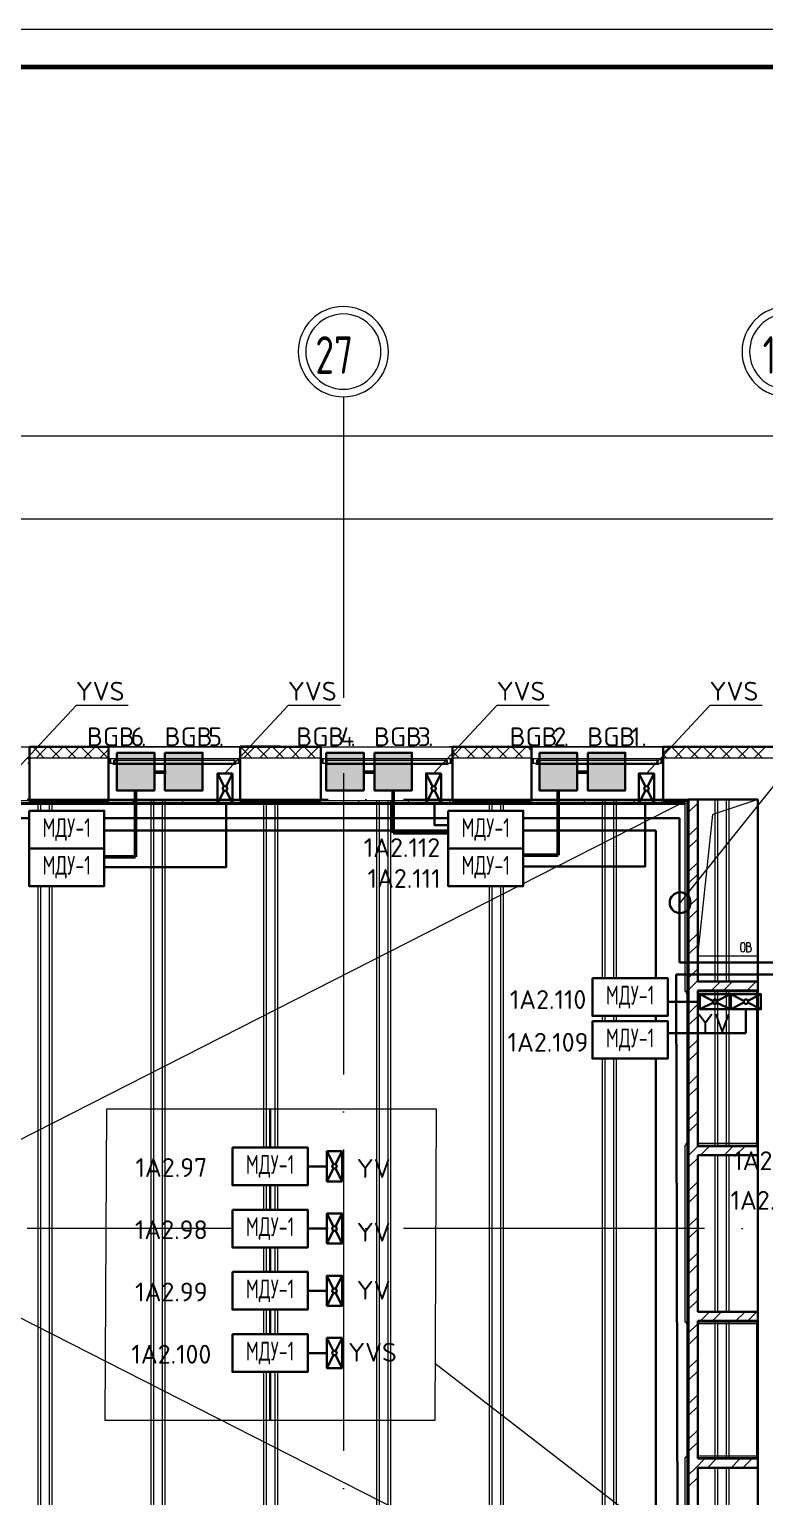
# Model space of a CAD drawing. Header units: millimetres. Extents: x -1073752 to 1436911, y -1379358 to 94781.
# Drawn here: x -1036828 to -1027053, y -1093247 to -1073756 of the extents above; entities that cross this region are included whole.
import ezdxf
from ezdxf.enums import TextEntityAlignment as Align

# ---------------------------------------------------------------- set-up
doc = ezdxf.new("R2010")
doc.units = ezdxf.units.MM
doc.set_wipeout_variables(frame=1)
doc.linetypes.add('ADSK_Линия сетки', pattern=[25, 20, -2.5, 0, -2.5])
doc.linetypes.add('ADSK_Сверху', pattern=[450, 300, -150])
for name, color, linetype, lineweight in [('_ Окна', 7, 'Continuous', 9), ('BGB', 1, 'Continuous', 30), ('RC-Дымоудаление', 1, 'Continuous', 30), ('RC-Линии_связи-Адресные', 5, 'Continuous', 50), ('лс', 5, 'Continuous', 30), ('Ограждение', 252, 'Continuous', 9), ('Окна', 7, 'Continuous', 9), ('Оси', 252, 'Continuous', 9), ('ОФ_рамка', 8, 'Continuous', 60), ('Перекрытие', 252, 'Continuous', 18), ('Размеры', 250, 'Continuous', 9), ('Стены внутренние', 7, 'Continuous', 18), ('Стены наружные', 7, 'Continuous', 18), ('Стены штриховка', 7, 'Continuous', 9)]:
    doc.layers.add(name, color=color, linetype=linetype, lineweight=lineweight)
for name, color, linetype in [('RC-Позиционные_обозначения', 7, 'Continuous'), ('RC-Таблицы', 7, 'Continuous'), ('TEXT1', 7, 'Continuous')]:
    doc.layers.add(name, color=color, linetype=linetype)
doc.layers.add('Линии', color=7, linetype='Continuous', lineweight=9, true_color=0x00a600)
doc.styles.add('GOST Common', font='', dxfattribs={"width": 0.9, "height": 500})
doc.styles.add('ISOCPEUR', font='isocpeur.ttf', dxfattribs={"height": 250})
doc.styles.add('RubezhCAD', font='isocpeur.ttf')
doc.styles.get("Standard").update_dxf_attribs({"font": 'arial.ttf'})
doc.styles.get('GOST Common').set_extended_font_data('GOST 2.304 type A')

# ---------------------------------------------------------------- blocks, each defined once
blk = doc.blocks.new('Перекрытия 2 - Перекрытия 1-1699410-3 этаж копия 1')
at = {"layer": 'Перекрытие', "ltscale": 100}
for p, q in [((-26283, 26745), (-26283, 26710)), ((-26283, 26705), (-26283, 15415)), ((-26046, 26745), (-26046, 26710)), ((-26046, 26705), (-26046, 15415)), ((-26011, 26745), (-26011, 26710)), ((-26011, 26705), (-26011, 15415)), ((-25896, 26745), (-25896, 26710)), ((-25896, 26705), (-25896, 15415)), ((-25861, 26745), (-25861, 26710)), ((-25861, 26705), (-25861, 15415)), ((-25623, 26745), (-25623, 26710)), ((-24783, 26745), (-24783, 26710)), ((-24546, 26745), (-24546, 26710)), ((-24546, 26705), (-24546, 15415)), ((-24511, 26745), (-24511, 26710)), ((-24511, 26705), (-24511, 15415)), ((-24396, 26745), (-24396, 26710)), ((-24396, 26705), (-24396, 15415)), ((-24361, 26745), (-24361, 26710)), ((-24361, 26705), (-24361, 15415)), ((-24123, 26745), (-24123, 26710)), ((-23283, 26745), (-23283, 26710)), ((-23046, 26745), (-23046, 26710)), ((-23046, 26705), (-23046, 15415)), ((-23011, 26745), (-23011, 26710)), ((-23011, 26705), (-23011, 15415)), ((-22896, 26745), (-22896, 26710)), ((-22896, 26705), (-22896, 15415)), ((-22861, 26745), (-22861, 26710)), ((-22861, 26705), (-22861, 15415)), ((-22623, 26745), (-22623, 26710)), ((-21783, 26745), (-21783, 26710)), ((-21546, 26745), (-21546, 26710)), ((-21546, 26705), (-21546, 15415)), ((-21511, 26745), (-21511, 26710)), ((-21511, 26705), (-21511, 15415)), ((-21396, 26745), (-21396, 26710)), ((-21396, 26705), (-21396, 15415)), ((-21361, 26745), (-21361, 26710)), ((-21361, 26705), (-21361, 15415)), ((-21123, 26745), (-21123, 26710)), ((-20283, 26745), (-20283, 26710)), ((-20046, 26745), (-20046, 26710)), ((-20046, 26705), (-20046, 15415)), ((-20011, 26745), (-20011, 26710)), ((-20011, 26705), (-20011, 15415)), ((-19896, 26745), (-19896, 26710)), ((-19896, 26705), (-19896, 15415)), ((-19861, 26745), (-19861, 26710)), ((-19861, 26705), (-19861, 15415)), ((-19623, 26745), (-19623, 26710)), ((-18783, 26745), (-18783, 26710)), ((-18546, 26745), (-18546, 26710)), ((-18546, 26705), (-18546, 15415)), ((-18511, 26745), (-18511, 26710)), ((-18511, 26705), (-18511, 15415)), ((-18396, 26745), (-18396, 26710)), ((-18396, 26705), (-18396, 15415)), ((-18361, 26745), (-18361, 26710)), ((-18361, 26705), (-18361, 15415)), ((-18123, 26745), (-18123, 26710)), ((-17283, 26745), (-17283, 26710)), ((-17046, 26745), (-17046, 26710)), ((-17046, 26705), (-17046, 15415)), ((-17011, 26745), (-17011, 26710)), ((-17011, 26705), (-17011, 15415)), ((-16896, 26745), (-16896, 26710)), ((-16896, 26705), (-16896, 15415)), ((-16861, 26745), (-16861, 26710)), ((-16861, 26705), (-16861, 15415)), ((-16623, 26745), (-16623, 26710)), ((-15783, 26745), (-15783, 26710)), ((-15546, 26745), (-15546, 26710)), ((-15546, 26705), (-15546, 15415)), ((-15511, 26745), (-15511, 26710)), ((-15511, 26705), (-15511, 15415)), ((-15396, 26745), (-15396, 26710)), ((-15396, 26705), (-15396, 15415)), ((-15361, 26745), (-15361, 26710)), ((-15361, 26705), (-15361, 15415)), ((-15123, 26745), (-15123, 26710)), ((-14283, 26745), (-14283, 26710)), ((-14046, 26745), (-14046, 26710)), ((-14046, 26705), (-14046, 15415)), ((-14011, 26745), (-14011, 26710)), ((-14011, 26705), (-14011, 15415)), ((-13896, 26745), (-13896, 26710)), ((-13896, 26705), (-13896, 15415)), ((-13861, 26745), (-13861, 26710)), ((-13861, 26705), (-13861, 15415)), ((-13623, 26745), (-13623, 26710)), ((-12783, 26745), (-12783, 26710)), ((-12546, 26745), (-12546, 26710)), ((-12546, 26705), (-12546, 15415)), ((-12511, 26745), (-12511, 26710)), ((-12511, 26705), (-12511, 15415)), ((-12396, 26745), (-12396, 26710)), ((-12396, 26705), (-12396, 15415)), ((-12361, 26745), (-12361, 26710)), ((-12361, 26705), (-12361, 15415)), ((-12123, 26745), (-12123, 26710)), ((-11283, 26745), (-11283, 26710)), ((-11046, 26745), (-11046, 26710)), ((-11046, 26705), (-11046, 15415)), ((-11011, 26745), (-11011, 26710)), ((-11011, 26705), (-11011, 15415)), ((-10896, 26745), (-10896, 26710)), ((-10896, 26705), (-10896, 15415)), ((-10861, 26745), (-10861, 26710)), ((-10861, 26705), (-10861, 15415)), ((-10623, 26745), (-10623, 26710)), ((-9783, 26745), (-9783, 26710)), ((-9546, 26745), (-9546, 26710)), ((-9546, 26705), (-9546, 15415)), ((-9511, 26745), (-9511, 26710)), ((-9511, 26705), (-9511, 15415)), ((-9396, 26745), (-9396, 26710)), ((-9396, 26705), (-9396, 15415)), ((-9361, 26745), (-9361, 26710)), ((-9361, 26705), (-9361, 15415)), ((-9123, 26745), (-9123, 26710)), ((-8283, 26745), (-8283, 26710)), ((-8046, 26745), (-8046, 26710)), ((-8046, 26705), (-8046, 15415)), ((-8011, 26745), (-8011, 26710)), ((-8011, 26705), (-8011, 15415)), ((-7896, 26745), (-7896, 26710)), ((-7896, 26705), (-7896, 15415)), ((-7861, 26745), (-7861, 26710)), ((-7861, 26705), (-7861, 15415)), ((-7623, 26745), (-7623, 26710)), ((-6783, 26745), (-6783, 26710)), ((-6546, 26745), (-6546, 26710)), ((-6546, 26705), (-6546, 15415)), ((-6511, 26745), (-6511, 26710)), ((-6511, 26705), (-6511, 15415)), ((-6396, 26745), (-6396, 26710)), ((-6396, 26705), (-6396, 15415)), ((-6361, 26745), (-6361, 26710)), ((-6361, 26705), (-6361, 15415)), ((-6123, 26745), (-6123, 26710)), ((-5283, 26745), (-5283, 26710)), ((-5046, 26745), (-5046, 26710)), ((-5046, 26705), (-5046, 15415)), ((-5011, 26745), (-5011, 26710)), ((-5011, 26705), (-5011, 15415)), ((-4896, 26745), (-4896, 26710)), ((-4896, 26705), (-4896, 15415)), ((-4861, 26745), (-4861, 26710)), ((-4861, 26705), (-4861, 15415)), ((-4623, 26745), (-4623, 26710)), ((-3546, 26760), (-3546, 24345)), ((-3511, 26760), (-3511, 24345)), ((-3396, 26760), (-3396, 24345)), ((-3361, 26760), (-3361, 24345)), ((-3546, 24225), (-3546, 22155)), ((-3511, 24225), (-3511, 22155)), ((-3396, 24225), (-3396, 22155)), ((-3361, 24225), (-3361, 22155)), ((-3546, 22035), (-3546, 19955)), ((-3511, 22035), (-3511, 19955)), ((-3396, 22035), (-3396, 19955)), ((-3361, 22035), (-3361, 19955)), ((-3546, 19835), (-3546, 18005)), ((-3511, 19835), (-3511, 18005)), ((-3396, 19835), (-3396, 18005)), ((-3361, 19835), (-3361, 18005)), ((-3546, 17885), (-3546, 17095)), ((-3511, 17885), (-3511, 17095)), ((-3396, 17885), (-3396, 17095)), ((-3361, 17885), (-3361, 17095)), ((-3546, 16975), (-3546, 15360)), ((-3511, 16975), (-3511, 15360)), ((-3396, 16975), (-3396, 15360)), ((-3361, 16975), (-3361, 15360)), ((-26283, 15410), (-26283, 15375)), ((-26046, 15410), (-26046, 15375)), ((-26011, 15410), (-26011, 15375)), ((-25896, 15410), (-25896, 15375)), ((-25861, 15410), (-25861, 15375)), ((-25623, 15410), (-25623, 15375)), ((-24783, 15410), (-24783, 15375)), ((-24546, 15410), (-24546, 15375)), ((-24511, 15410), (-24511, 15375)), ((-24396, 15410), (-24396, 15375)), ((-24361, 15410), (-24361, 15375)), ((-24123, 15410), (-24123, 15375)), ((-23283, 15410), (-23283, 15375)), ((-23046, 15410), (-23046, 15375)), ((-23011, 15410), (-23011, 15375)), ((-22896, 15410), (-22896, 15375)), ((-22861, 15410), (-22861, 15375)), ((-22623, 15410), (-22623, 15375)), ((-21783, 15410), (-21783, 15375)), ((-21546, 15410), (-21546, 15375)), ((-21511, 15410), (-21511, 15375)), ((-21396, 15410), (-21396, 15375)), ((-21361, 15410), (-21361, 15375)), ((-21123, 15410), (-21123, 15375)), ((-20283, 15410), (-20283, 15375)), ((-20046, 15410), (-20046, 15375)), ((-20011, 15410), (-20011, 15375)), ((-19896, 15410), (-19896, 15375)), ((-19861, 15410), (-19861, 15375)), ((-19623, 15410), (-19623, 15375)), ((-18783, 15410), (-18783, 15375)), ((-18546, 15410), (-18546, 15375)), ((-18511, 15410), (-18511, 15375)), ((-18396, 15410), (-18396, 15375)), ((-18361, 15410), (-18361, 15375)), ((-18123, 15410), (-18123, 15375)), ((-17283, 15410), (-17283, 15375)), ((-17046, 15410), (-17046, 15375)), ((-17011, 15410), (-17011, 15375)), ((-16896, 15410), (-16896, 15375)), ((-16861, 15410), (-16861, 15375)), ((-16623, 15410), (-16623, 15375)), ((-15783, 15410), (-15783, 15375)), ((-15546, 15410), (-15546, 15375)), ((-15511, 15410), (-15511, 15375)), ((-15396, 15410), (-15396, 15375)), ((-15361, 15410), (-15361, 15375)), ((-15123, 15410), (-15123, 15375)), ((-14283, 15410), (-14283, 15375)), ((-14046, 15410), (-14046, 15375)), ((-14011, 15410), (-14011, 15375)), ((-13896, 15410), (-13896, 15375)), ((-13861, 15410), (-13861, 15375)), ((-13623, 15410), (-13623, 15375)), ((-12783, 15410), (-12783, 15375)), ((-12546, 15410), (-12546, 15375)), ((-12511, 15410), (-12511, 15375)), ((-12396, 15410), (-12396, 15375)), ((-12361, 15410), (-12361, 15375)), ((-12123, 15410), (-12123, 15375)), ((-11283, 15410), (-11283, 15375)), ((-11046, 15410), (-11046, 15375)), ((-11011, 15410), (-11011, 15375)), ((-10896, 15410), (-10896, 15375)), ((-10861, 15410), (-10861, 15375)), ((-10623, 15410), (-10623, 15375)), ((-9783, 15410), (-9783, 15375)), ((-9546, 15410), (-9546, 15375)), ((-9511, 15410), (-9511, 15375)), ((-9396, 15410), (-9396, 15375)), ((-9361, 15410), (-9361, 15375)), ((-9123, 15410), (-9123, 15375)), ((-8283, 15410), (-8283, 15375)), ((-8046, 15410), (-8046, 15375)), ((-8011, 15410), (-8011, 15375)), ((-7896, 15410), (-7896, 15375)), ((-7861, 15410), (-7861, 15375)), ((-7623, 15410), (-7623, 15375)), ((-6783, 15410), (-6783, 15375)), ((-6546, 15410), (-6546, 15375)), ((-6511, 15410), (-6511, 15375)), ((-6396, 15410), (-6396, 15375)), ((-6361, 15410), (-6361, 15375)), ((-6123, 15410), (-6123, 15375)), ((-5283, 15410), (-5283, 15375)), ((-5046, 15410), (-5046, 15375)), ((-5011, 15410), (-5011, 15375)), ((-4896, 15410), (-4896, 15375)), ((-4861, 15410), (-4861, 15375)), ((-4623, 15410), (-4623, 15375))]:
    blk.add_line(p, q, dxfattribs=at)
blk = doc.blocks.new('3 этаж')
at = {"layer": '_ Окна', "color": 251, "true_color": 0x636466}
for p, q in [((264826, 29777), (264801, 29777)), ((264801, 29719), (264826, 29719)), ((265901, 29777), (265876, 29777)), ((265876, 29719), (265901, 29719)), ((265901, 29719), (265901, 29777)), ((267626, 29777), (267601, 29777)), ((267601, 29777), (267601, 29719)), ((267601, 29719), (267626, 29719)), ((268721, 29777), (268696, 29777)), ((268696, 29719), (268721, 29719)), ((268721, 29719), (268721, 29777)), ((270446, 29777), (270421, 29777)), ((270421, 29777), (270421, 29719)), ((270421, 29719), (270446, 29719)), ((271521, 29777), (271496, 29777)), ((271496, 29719), (271521, 29719)), ((271521, 29719), (271521, 29777)), ((273246, 29777), (273221, 29777)), ((273221, 29777), (273221, 29719)), ((273221, 29719), (273246, 29719))]:
    blk.add_line(p, q, dxfattribs=at)
at = {"layer": '_ Окна', "color": 251, "lineweight": 18, "true_color": 0x636466}
for p, q in [((265960, 29777), (265901, 29777)), ((265901, 29777), (265901, 29719)), ((265901, 29719), (265939, 29719)), ((265947, 29719), (265947, 29760)), ((265947, 29760), (265959, 29760)), ((265965, 29760), (265960, 29777)), ((267541, 29777), (267537, 29760)), ((267601, 29777), (267541, 29777)), ((267543, 29760), (267555, 29760)), ((267555, 29760), (267555, 29719)), ((267563, 29719), (267601, 29719)), ((267601, 29719), (267601, 29777)), ((268780, 29777), (268721, 29777)), ((268721, 29777), (268721, 29719)), ((268721, 29719), (268759, 29719)), ((268767, 29719), (268767, 29760)), ((268767, 29760), (268779, 29760)), ((268785, 29760), (268780, 29777)), ((270361, 29777), (270357, 29760)), ((270421, 29777), (270361, 29777)), ((270363, 29760), (270375, 29760)), ((270375, 29760), (270375, 29719)), ((270383, 29719), (270421, 29719)), ((270421, 29719), (270421, 29777)), ((271580, 29777), (271521, 29777)), ((271521, 29777), (271521, 29719)), ((271521, 29719), (271559, 29719)), ((271567, 29719), (271567, 29760)), ((271567, 29760), (271579, 29760)), ((271585, 29760), (271580, 29777)), ((273161, 29777), (273157, 29760)), ((273221, 29777), (273161, 29777)), ((273163, 29760), (273175, 29760)), ((273175, 29760), (273175, 29719)), ((273183, 29719), (273221, 29719)), ((273221, 29719), (273221, 29777))]:
    blk.add_line(p, q, dxfattribs=at)
at = {"layer": 'Линии', "color": 251, "linetype": 'ADSK_Сверху', "ltscale": 200, "true_color": 0x636466}
for p, q in [((251146, 29237), (273586, 17837)), ((251146, 17837), (273586, 29237))]:
    blk.add_line(p, q, dxfattribs=at)
at = {"layer": 'Линии', "color": 251, "lineweight": 18, "ltscale": 200, "true_color": 0x636466}
for p, q in [((274506, 29237), (273906, 29039)), ((273706, 27157), (273906, 29039)), ((274278, 27245), (274278, 27307)), ((274335, 27245), (274335, 27307)), ((274385, 27336), (274355, 27336)), ((274355, 27336), (274355, 27216)), ((274409, 27303), (274409, 27313)), ((274506, 27157), (273706, 27157)), ((274389, 27283), (274355, 27283)), ((274355, 27216), (274392, 27216)), ((274419, 27243), (274419, 27253))]:
    blk.add_line(p, q, dxfattribs=at)
at = {"layer": 'Линии', "color": 251, "lineweight": 18, "true_color": 0x636466}
for centre, radius, start, end in [((274306, 27307), 28.7, 0, 180), ((274385, 27313), 23.3, 0, 90), ((274389, 27303), 20, 270, 0), ((274306, 27245), 28.7, 180, 0), ((274389, 27253), 30, 0, 90), ((274392, 27243), 26.7, 270, 0)]:
    blk.add_arc(centre, radius, start, end, dxfattribs=at)
at = {"layer": 'Ограждение', "color": 251, "true_color": 0x636466}
for p, q in [((273551, 26687), (273551, 26667)), ((273551, 26667), (273571, 26667)), ((273706, 26667), (274491, 26667)), ((273551, 24667), (273551, 24647)), ((273571, 24667), (273551, 24667)), ((274491, 24667), (273706, 24667)), ((273551, 22297), (273551, 22277)), ((273551, 22277), (273571, 22277)), ((273706, 22277), (274491, 22277)), ((273571, 20517), (273551, 20517)), ((273551, 20517), (273551, 20497)), ((274491, 20517), (273706, 20517))]:
    blk.add_line(p, q, dxfattribs=at)
for points, knots in [([(273551, 26667), (273551, 26667), (273551, 26667), (273551, 26667), (273551, 26667), (273552, 26668), (273552, 26668), (273552, 26668), (273553, 26669), (273553, 26669), (273554, 26669), (273554, 26670), (273555, 26670), (273555, 26671), (273556, 26672)], [0, 0, 0, 0, 0.166667, 0.25, 0.333333, 0.416667, 0.458333, 0.5, 0.583333, 0.666667, 0.708333, 0.75, 0.833333, 1, 1, 1, 1]), ([(273556, 24662), (273555, 24662), (273555, 24663), (273554, 24663), (273553, 24664), (273553, 24664), (273553, 24665), (273552, 24665), (273552, 24665), (273552, 24666), (273551, 24666), (273551, 24666), (273551, 24666), (273551, 24667), (273551, 24667)], [0, 0, 0, 0, 0.166667, 0.25, 0.333333, 0.375, 0.416667, 0.5, 0.541667, 0.583333, 0.666667, 0.75, 0.833333, 1, 1, 1, 1]), ([(273556, 22282), (273555, 22281), (273555, 22280), (273554, 22280), (273553, 22279), (273553, 22279), (273553, 22278), (273552, 22278), (273552, 22278), (273552, 22278), (273551, 22277), (273551, 22277), (273551, 22277), (273551, 22277), (273551, 22277)], [0, 0, 0, 0, 0.166667, 0.25, 0.333333, 0.375, 0.416667, 0.5, 0.541667, 0.583333, 0.666667, 0.75, 0.833333, 1, 1, 1, 1]), ([(273551, 20517), (273551, 20517), (273551, 20516), (273551, 20516), (273551, 20516), (273552, 20516), (273552, 20515), (273552, 20515), (273553, 20515), (273553, 20514), (273554, 20514), (273554, 20513), (273555, 20513), (273555, 20512), (273556, 20512)], [0, 0, 0, 0, 0.166667, 0.25, 0.333333, 0.416667, 0.458333, 0.5, 0.583333, 0.666667, 0.708333, 0.75, 0.833333, 1, 1, 1, 1])]:
    blk.add_open_spline(points, degree=3, knots=knots, dxfattribs=at)
at = {"layer": 'Окна', "color": 251, "true_color": 0x636466}
for p, q in [((265939, 29719), (267563, 29719)), ((265939, 29702), (265939, 29719)), ((267563, 29702), (265939, 29702)), ((265959, 29760), (267543, 29760)), ((265959, 29719), (265959, 29760)), ((267541, 29777), (265960, 29777)), ((267543, 29760), (267543, 29719)), ((267563, 29719), (267563, 29702)), ((268759, 29719), (270383, 29719)), ((268759, 29702), (268759, 29719)), ((270383, 29702), (268759, 29702)), ((268779, 29760), (270363, 29760)), ((268779, 29719), (268779, 29760)), ((270361, 29777), (268780, 29777)), ((270363, 29760), (270363, 29719)), ((270383, 29719), (270383, 29702)), ((271559, 29719), (273183, 29719)), ((271559, 29702), (271559, 29719)), ((273183, 29702), (271559, 29702)), ((271579, 29760), (273163, 29760)), ((271579, 29719), (271579, 29760)), ((273161, 29777), (271580, 29777)), ((273163, 29760), (273163, 29719)), ((273183, 29719), (273183, 29702))]:
    blk.add_line(p, q, dxfattribs=at)
at = {"layer": 'Оси', "color": 251, "linetype": 'ADSK_Линия сетки', "ltscale": 200, "true_color": 0x636466}
for p, q in [((268996, 34587), (268996, 13337)), ((308796, 29237), (237074, 29237)), ((308796, 23537), (237074, 23537))]:
    blk.add_line(p, q, dxfattribs=at)
at = {"layer": 'Оси', "color": 251, "lineweight": 20, "true_color": 0x636466}
for centre, radius, start, end in [((268996, 35187), 600, 0, 180), ((268996, 35187), 500, 0, 180), ((274896, 35187), 600, 0, 180), ((274896, 35187), 500, 0, 180), ((268996, 35187), 600, 180, 0), ((268996, 35187), 500, 180, 0), ((274896, 35187), 600, 180, 0), ((274896, 35187), 500, 180, 0)]:
    blk.add_arc(centre, radius, start, end, dxfattribs=at)
at = {"layer": 'Перекрытие', "color": 251, "true_color": 0x636466}
blk.add_line((274506, 27157), (273706, 27157), dxfattribs=at)
at = {"layer": 'Размеры', "color": 251, "lineweight": 20, "true_color": 0x636466}
for p, q in [((250996, 34068), (304896, 34068)), ((250996, 32964), (274896, 32964))]:
    blk.add_line(p, q, dxfattribs=at)
at = {"layer": 'Стены внутренние', "color": 251, "true_color": 0x636466}
for p, q in [((263076, 29939), (264826, 29939)), ((265876, 29939), (267626, 29939)), ((268696, 29939), (270446, 29939)), ((271496, 29939), (273246, 29939)), ((265876, 29787), (264826, 29787)), ((268696, 29787), (267626, 29787)), ((271496, 29787), (270446, 29787)), ((274961, 29787), (273246, 29787)), ((264826, 29237), (265876, 29237)), ((267626, 29237), (268696, 29237)), ((270446, 29237), (271496, 29237)), ((273246, 29237), (273586, 29237))]:
    blk.add_line(p, q, dxfattribs=at)
at = {"layer": 'Стены внутренние', "color": 251, "lineweight": 30, "true_color": 0x636466}
for p, q in [((264826, 29237), (264826, 29939)), ((264826, 29939), (265876, 29939)), ((265876, 29237), (265876, 29939)), ((267626, 29237), (267626, 29939)), ((267626, 29939), (268696, 29939)), ((268696, 29237), (268696, 29939)), ((270446, 29237), (270446, 29939)), ((270446, 29939), (271496, 29939)), ((271496, 29237), (271496, 29939)), ((273246, 29237), (273246, 29939)), ((275476, 29939), (273246, 29939)), ((274506, 29237), (273706, 29237)), ((274506, 26822), (274506, 29237)), ((274506, 24632), (274506, 26702)), ((274506, 22432), (274506, 24512)), ((274506, 20482), (274506, 22312)), ((274506, 19572), (274506, 20362))]:
    blk.add_line(p, q, dxfattribs=at)
at = {"layer": 'Стены внутренние', "color": 251, "linetype": 'Continuous', "lineweight": 9, "true_color": 0x636466}
for p, q in [((264828, 29915), (264849, 29937)), ((265021, 29787), (264871, 29937)), ((264911, 29787), (265061, 29937)), ((265233, 29787), (265083, 29937)), ((265123, 29787), (265273, 29937)), ((265445, 29787), (265295, 29937)), ((265335, 29787), (265485, 29937)), ((265657, 29787), (265507, 29937)), ((265548, 29787), (265698, 29937)), ((265563, 29937), (265562, 29939)), ((265869, 29787), (265719, 29937)), ((265760, 29787), (265874, 29901)), ((267778, 29787), (267628, 29937)), ((267669, 29787), (267819, 29937)), ((267991, 29787), (267841, 29937)), ((267881, 29787), (268031, 29937)), ((268203, 29787), (268053, 29937)), ((268093, 29787), (268243, 29937)), ((268415, 29787), (268265, 29937)), ((268305, 29787), (268455, 29937)), ((268627, 29787), (268477, 29937)), ((268517, 29787), (268667, 29937)), ((268694, 29932), (268689, 29937)), ((270446, 29806), (270577, 29937)), ((270536, 29787), (270448, 29875)), ((270748, 29787), (270598, 29937)), ((270639, 29787), (270789, 29937)), ((270960, 29787), (270810, 29937)), ((270843, 29937), (270842, 29939)), ((270851, 29787), (271001, 29937)), ((270986, 29939), (270985, 29937)), ((271173, 29787), (271023, 29937)), ((271063, 29787), (271213, 29937)), ((271385, 29787), (271235, 29937)), ((271275, 29787), (271425, 29937)), ((271494, 29890), (271447, 29937)), ((273246, 29848), (273334, 29937)), ((273246, 29908), (273248, 29908)), ((273294, 29787), (273246, 29835)), ((273506, 29787), (273356, 29937)), ((273396, 29787), (273546, 29937)), ((273718, 29787), (273568, 29937)), ((273609, 29787), (273759, 29937)), ((273930, 29787), (273780, 29937)), ((273802, 29939), (273800, 29937)), ((273821, 29787), (273971, 29937)), ((274142, 29787), (273992, 29937)), ((274033, 29787), (274183, 29937)), ((274036, 29939), (274035, 29937)), ((274355, 29787), (274205, 29937)), ((274245, 29787), (274395, 29937)), ((274567, 29787), (274417, 29937)), ((274457, 29787), (274607, 29937)), ((271487, 29787), (271496, 29795))]:
    blk.add_line(p, q, dxfattribs=at)
at = {"layer": 'Стены наружные', "color": 251, "true_color": 0x636466}
for p, q in [((264826, 29944), (264826, 29939)), ((264826, 29944), (267626, 29944)), ((265351, 29939), (265351, 29944)), ((265876, 29944), (265876, 29939)), ((270406, 29944), (273821, 29944)), ((270406, 29939), (270406, 29944)), ((270941, 29939), (270941, 29944)), ((271476, 29939), (271476, 29944)), ((273821, 29939), (273821, 29944)), ((267626, 29192), (262006, 29192)), ((264826, 29222), (263076, 29222)), ((264826, 29222), (264826, 29192)), ((267626, 29222), (265876, 29222)), ((265876, 29192), (265876, 29222)), ((267626, 29222), (267626, 29192)), ((273541, 29192), (267626, 29192)), ((268656, 29192), (268656, 29222)), ((270446, 29222), (268696, 29222)), ((270406, 29222), (270406, 29192)), ((271476, 29192), (271476, 29222)), ((273246, 29222), (271496, 29222)), ((273226, 29222), (273226, 29192)), ((273541, 29187), (273541, 29192)), ((273541, 26687), (273541, 29182)), ((273571, 26687), (273541, 26687)), ((274491, 26687), (273706, 26687)), ((274491, 24647), (274491, 26687)), ((273541, 22297), (273541, 24647)), ((273571, 24647), (273541, 24647)), ((273706, 24647), (274491, 24647)), ((273571, 22297), (273541, 22297)), ((274491, 22297), (273706, 22297)), ((274491, 20497), (274491, 22297)), ((273541, 17892), (273541, 20497)), ((273571, 20497), (273541, 20497)), ((273706, 20497), (274491, 20497))]:
    blk.add_line(p, q, dxfattribs=at)
at = {"layer": 'Стены наружные', "color": 251, "lineweight": 30, "true_color": 0x636466}
for p, q in [((267626, 29944), (268161, 29944)), ((267626, 29944), (267626, 29939)), ((268161, 29939), (267626, 29939)), ((268161, 29944), (268161, 29939)), ((264826, 29222), (264826, 29237)), ((265876, 29222), (265876, 29237)), ((267626, 29222), (267626, 29237)), ((268696, 29222), (268696, 29237)), ((270446, 29222), (270446, 29237)), ((271496, 29222), (271496, 29237)), ((273246, 29222), (273246, 29237)), ((273586, 29237), (273586, 17837)), ((273586, 29237), (273706, 29237)), ((273706, 29237), (273706, 26822)), ((251191, 29187), (273541, 29187)), ((273541, 29182), (251191, 29182)), ((264826, 29222), (265876, 29222)), ((267626, 29222), (268696, 29222)), ((270446, 29222), (271496, 29222)), ((273571, 29222), (273246, 29222)), ((273541, 29182), (273541, 29187)), ((273571, 17852), (273571, 29222)), ((274506, 26822), (273706, 26822)), ((274506, 26822), (274506, 26702)), ((274506, 26702), (273706, 26702)), ((273706, 26702), (273706, 24632)), ((274506, 24632), (273706, 24632)), ((274506, 24632), (274506, 24512)), ((274506, 24512), (273706, 24512)), ((273706, 24512), (273706, 22432)), ((274506, 22432), (273706, 22432)), ((274506, 22432), (274506, 22312)), ((274506, 22312), (273706, 22312)), ((273706, 22312), (273706, 20482)), ((274506, 20482), (273706, 20482)), ((274506, 20482), (274506, 20362)), ((274506, 20362), (273706, 20362)), ((273706, 20362), (273706, 19572))]:
    blk.add_line(p, q, dxfattribs=at)
at = {"layer": 'Стены наружные', "color": 251, "linetype": 'Continuous', "lineweight": 9, "true_color": 0x636466}
for p, q in [((265195, 29222), (265210, 29237)), ((265619, 29222), (265634, 29237)), ((267740, 29222), (267755, 29237)), ((268165, 29222), (268180, 29237)), ((268589, 29222), (268604, 29237)), ((270710, 29222), (270725, 29237)), ((271134, 29222), (271149, 29237)), ((273256, 29222), (273271, 29237)), ((273586, 29225), (273597, 29237)), ((273571, 29112), (273586, 29127)), ((273586, 29068), (273706, 29188)), ((273586, 28754), (273706, 28874)), ((273571, 28688), (273586, 28703)), ((273586, 28597), (273706, 28717)), ((273571, 28264), (273586, 28279)), ((273586, 28283), (273706, 28403)), ((273586, 28125), (273706, 28245)), ((273586, 27811), (273706, 27931)), ((273571, 27840), (273586, 27855)), ((273586, 27654), (273706, 27774)), ((273571, 27415), (273586, 27430)), ((273586, 27340), (273706, 27460)), ((273586, 27182), (273706, 27302)), ((273571, 26991), (273586, 27006)), ((273586, 26868), (273706, 26988)), ((273586, 26711), (273696, 26822)), ((273696, 26822), (273706, 26831)), ((273891, 26702), (274011, 26822)), ((274048, 26702), (274168, 26822)), ((274362, 26702), (274482, 26822)), ((273571, 26567), (273586, 26582)), ((273586, 26397), (273706, 26517)), ((273586, 26239), (273706, 26359)), ((273571, 26142), (273586, 26157)), ((273586, 25925), (273706, 26045)), ((273571, 25718), (273586, 25733)), ((273586, 25768), (273706, 25888)), ((273586, 25454), (273706, 25574)), ((273586, 25297), (273706, 25417)), ((273571, 25294), (273586, 25309)), ((273586, 24982), (273706, 25102)), ((273571, 24870), (273586, 24885)), ((273586, 24825), (273706, 24945)), ((273587, 24512), (273707, 24632)), ((273744, 24512), (273864, 24632)), ((274058, 24512), (274178, 24632)), ((274215, 24512), (274335, 24632)), ((273571, 24445), (273586, 24460)), ((273586, 24511), (273587, 24512)), ((273586, 24354), (273706, 24474)), ((273571, 24021), (273586, 24036)), ((273586, 24039), (273706, 24159)), ((273586, 23882), (273706, 24002)), ((273571, 23597), (273586, 23612)), ((273586, 23568), (273706, 23688)), ((273586, 23411), (273706, 23531)), ((273586, 23096), (273706, 23216)), ((273571, 23173), (273586, 23188)), ((273586, 22939), (273706, 23059)), ((273571, 22748), (273586, 22763)), ((273586, 22625), (273706, 22745)), ((273586, 22468), (273706, 22588)), ((273744, 22312), (273864, 22432)), ((273901, 22312), (274021, 22432)), ((274215, 22312), (274335, 22432)), ((274372, 22312), (274492, 22432)), ((273571, 22324), (273586, 22339)), ((273586, 22153), (273706, 22273)), ((273586, 21996), (273706, 22116)), ((273571, 21900), (273586, 21915)), ((273586, 21682), (273706, 21802)), ((273586, 21525), (273706, 21645)), ((273571, 21476), (273586, 21491)), ((273586, 21211), (273706, 21331)), ((273571, 21051), (273586, 21066)), ((273586, 21053), (273706, 21173)), ((273586, 20739), (273706, 20859)), ((273586, 20582), (273706, 20702)), ((273571, 20627), (273586, 20642)), ((273680, 20362), (273800, 20482)), ((273837, 20362), (273957, 20482)), ((274151, 20362), (274271, 20482)), ((274308, 20362), (274428, 20482)), ((273586, 20268), (273680, 20362)), ((273571, 20203), (273586, 20218)), ((273586, 20110), (273706, 20230))]:
    blk.add_line(p, q, dxfattribs=at)
at = {"layer": 'Стены штриховка', "color": 251, "true_color": 0x636466}
for p, q in [((264826, 29863), (264828, 29863)), ((264828, 29863), (264828, 29937)), ((264828, 29937), (265874, 29937)), ((265874, 29937), (265874, 29863)), ((265874, 29863), (265876, 29863)), ((267626, 29863), (267628, 29863)), ((267628, 29863), (267628, 29937)), ((267628, 29937), (268694, 29937)), ((268694, 29937), (268694, 29863)), ((268694, 29863), (268696, 29863)), ((270446, 29863), (270448, 29863)), ((270448, 29863), (270448, 29937)), ((270448, 29937), (271494, 29937)), ((271494, 29937), (271494, 29863)), ((271494, 29863), (271496, 29863)), ((273246, 29863), (273248, 29863)), ((273248, 29937), (274959, 29937)), ((273248, 29863), (273248, 29937))]:
    blk.add_line(p, q, dxfattribs=at)
at = {"layer": 'Перекрытие', "color": 251, "true_color": 0x636466}
blk.add_blockref('Перекрытия 2 - Перекрытия 1-1699410-3 этаж копия 1', (277482, 2476), dxfattribs=at)
at = {"layer": 'Оси', "color": 251, "true_color": 0x636466, "style": 'GOST Common', "width": 0.9}
for s, p in [('27', (268624, 34892)), ('10', (274569, 34892))]:
    blk.add_text(s, height=500, dxfattribs=at).set_placement(p)
blk = doc.blocks.new('А0')
at = {"layer": 'ОФ_рамка', "color": 0, "linetype": 'Continuous', "lineweight": 5, "ltscale": 100}
blk.add_lwpolyline([(341068, -309617), (222168, -309617)], dxfattribs=at)
at = {"layer": 'ОФ_рамка', "color": 0, "linetype": 'Continuous', "ltscale": 100}
blk.add_lwpolyline([(340568, -310117), (224168, -310117)], dxfattribs=at)
blk = doc.blocks.new('*U2682')
at = {"layer": 'BGB'}
h = blk.add_hatch(color=256, dxfattribs=at)
h.paths.add_polyline_path([(250, -250), (250, 250), (-250, 250), (-250, -250)])
h.paths.add_polyline_path([(-217, -75), (-217, 75), (217, 75), (217, -75)], flags=16)
at = {"layer": 'BGB', "true_color": 0xffffff}
blk.add_hatch(color=7, dxfattribs=at).paths.add_polyline_path([(217, -75), (217, 75), (-217, 75), (-217, -75)])
at = {"layer": 'BGB'}
blk.add_lwpolyline([(-250, 250), (-250, -250), (250, -250), (250, 250)], close=True, dxfattribs=at)
at = {"layer": 'TEXT1', "style": 'RubezhCAD'}
for s, p in [('BGB', (-255, 337)), ('.', (464, 337))]:
    blk.add_text(s, height=250, dxfattribs=at).set_placement(p)
blk.add_attdef('PPK', text='', height=250, dxfattribs=at).set_placement((-265, 337), align=Align.RIGHT)
for tag, p in [('SHL', (326, 337)), ('N', (507, 337))]:
    blk.add_attdef(tag, p, '', height=250, dxfattribs=at)
blk = doc.blocks.new('*U2684')
at = {"layer": 'BGB'}
h = blk.add_hatch(color=256, dxfattribs=at)
h.paths.add_polyline_path([(250, -250), (250, 250), (-250, 250), (-250, -250)])
h.paths.add_polyline_path([(-217, -75), (-217, 75), (217, 75), (217, -75)], flags=16)
at = {"layer": 'BGB', "true_color": 0xffffff}
blk.add_hatch(color=7, dxfattribs=at).paths.add_polyline_path([(217, -75), (217, 75), (-217, 75), (-217, -75)])
at = {"layer": 'BGB'}
blk.add_lwpolyline([(-250, 250), (-250, -250), (250, -250), (250, 250)], close=True, dxfattribs=at)
at = {"layer": 'TEXT1', "style": 'RubezhCAD'}
for s, p in [('BGB', (-647, 337)), ('.', (72, 337))]:
    blk.add_text(s, height=250, dxfattribs=at).set_placement(p)
blk.add_attdef('PPK', text='', height=250, dxfattribs=at).set_placement((-657, 337), align=Align.RIGHT)
for tag, p in [('SHL', (-65, 337)), ('N', (115, 337))]:
    blk.add_attdef(tag, p, '', height=250, dxfattribs=at)
blk = doc.blocks.new('*U2677')
at = {"layer": 'BGB'}
h = blk.add_hatch(color=256, dxfattribs=at)
h.paths.add_polyline_path([(250, -250), (250, 250), (-250, 250), (-250, -250)])
h.paths.add_polyline_path([(-217, -75), (-217, 75), (217, 75), (217, -75)], flags=16)
at = {"layer": 'BGB', "true_color": 0xffffff}
blk.add_hatch(color=7, dxfattribs=at).paths.add_polyline_path([(217, -75), (217, 75), (-217, 75), (-217, -75)])
at = {"layer": 'BGB'}
blk.add_lwpolyline([(-250, 250), (-250, -250), (250, -250), (250, 250)], close=True, dxfattribs=at)
at = {"layer": 'TEXT1', "style": 'RubezhCAD'}
for s, p in [('BGB', (-255, 337)), ('.', (464, 337))]:
    blk.add_text(s, height=250, dxfattribs=at).set_placement(p)
blk.add_attdef('PPK', text='', height=250, dxfattribs=at).set_placement((-265, 337), align=Align.RIGHT)
for tag, p in [('SHL', (326, 337)), ('N', (507, 337))]:
    blk.add_attdef(tag, p, '', height=250, dxfattribs=at)
blk = doc.blocks.new('*U2678')
at = {"layer": 'BGB'}
h = blk.add_hatch(color=256, dxfattribs=at)
h.paths.add_polyline_path([(250, -250), (250, 250), (-250, 250), (-250, -250)])
h.paths.add_polyline_path([(-217, -75), (-217, 75), (217, 75), (217, -75)], flags=16)
at = {"layer": 'BGB', "true_color": 0xffffff}
blk.add_hatch(color=7, dxfattribs=at).paths.add_polyline_path([(217, -75), (217, 75), (-217, 75), (-217, -75)])
at = {"layer": 'BGB'}
blk.add_lwpolyline([(-250, 250), (-250, -250), (250, -250), (250, 250)], close=True, dxfattribs=at)
at = {"layer": 'TEXT1', "style": 'RubezhCAD'}
for s, p in [('BGB', (-647, 337)), ('.', (72, 337))]:
    blk.add_text(s, height=250, dxfattribs=at).set_placement(p)
blk.add_attdef('PPK', text='', height=250, dxfattribs=at).set_placement((-657, 337), align=Align.RIGHT)
for tag, p in [('SHL', (-65, 337)), ('N', (115, 337))]:
    blk.add_attdef(tag, p, '', height=250, dxfattribs=at)
blk = doc.blocks.new('*U2679')
at = {"layer": 'BGB'}
h = blk.add_hatch(color=256, dxfattribs=at)
h.paths.add_polyline_path([(250, -250), (250, 250), (-250, 250), (-250, -250)])
h.paths.add_polyline_path([(-217, -75), (-217, 75), (217, 75), (217, -75)], flags=16)
at = {"layer": 'BGB', "true_color": 0xffffff}
blk.add_hatch(color=7, dxfattribs=at).paths.add_polyline_path([(217, -75), (217, 75), (-217, 75), (-217, -75)])
at = {"layer": 'BGB'}
blk.add_lwpolyline([(-250, 250), (-250, -250), (250, -250), (250, 250)], close=True, dxfattribs=at)
at = {"layer": 'TEXT1', "style": 'RubezhCAD'}
for s, p in [('BGB', (-255, 337)), ('.', (464, 337))]:
    blk.add_text(s, height=250, dxfattribs=at).set_placement(p)
blk.add_attdef('PPK', text='', height=250, dxfattribs=at).set_placement((-265, 337), align=Align.RIGHT)
for tag, p in [('SHL', (326, 337)), ('N', (507, 337))]:
    blk.add_attdef(tag, p, '', height=250, dxfattribs=at)
blk = doc.blocks.new('*U2680')
at = {"layer": 'BGB'}
h = blk.add_hatch(color=256, dxfattribs=at)
h.paths.add_polyline_path([(250, -250), (250, 250), (-250, 250), (-250, -250)])
h.paths.add_polyline_path([(-217, -75), (-217, 75), (217, 75), (217, -75)], flags=16)
at = {"layer": 'BGB', "true_color": 0xffffff}
blk.add_hatch(color=7, dxfattribs=at).paths.add_polyline_path([(217, -75), (217, 75), (-217, 75), (-217, -75)])
at = {"layer": 'BGB'}
blk.add_lwpolyline([(-250, 250), (-250, -250), (250, -250), (250, 250)], close=True, dxfattribs=at)
at = {"layer": 'TEXT1', "style": 'RubezhCAD'}
for s, p in [('BGB', (-647, 337)), ('.', (72, 337))]:
    blk.add_text(s, height=250, dxfattribs=at).set_placement(p)
blk.add_attdef('PPK', text='', height=250, dxfattribs=at).set_placement((-657, 337), align=Align.RIGHT)
for tag, p in [('SHL', (-65, 337)), ('N', (115, 337))]:
    blk.add_attdef(tag, p, '', height=250, dxfattribs=at)
blk = doc.blocks.new('A$C73BA6E17')
at = {"color": 5, "lineweight": 30}
for points in [[(0, 200), (400, 200), (400, 0), (0, 0), (0, 200)], [(0, 200), (173, 113)], [(400, 200), (227, 113)], [(173, 87), (0, 0)], [(227, 87), (400, 0)]]:
    blk.add_lwpolyline(points, dxfattribs=at)
blk.add_circle((200, 100), 30, dxfattribs=at)
blk = doc.blocks.new('RC-UGO-MDU-01')
at = {"layer": 'RC-Дымоудаление'}
blk.add_point((0, 0), dxfattribs=at)
blk.add_wipeout([(5, 2.5), (5, -2.5), (-5, -2.5), (-5, 2.5)]).dxf.layer = 'RC-Дымоудаление'
blk.add_wipeout([(-5, -2.5), (-5, 2.5), (5, 2.5), (5, -2.5)]).dxf.layer = 'RC-Дымоудаление'
blk.add_lwpolyline([(-5, 2.5), (5, 2.5), (5, -2.5), (-5, -2.5), (-5, 2.5)], close=True, dxfattribs=at)
at = {"layer": 'RC-Дымоудаление', "ltscale": 100, "style": 'ISOCPEUR', "width": 0.7}
blk.add_text('МДУ-1', height=2.5, dxfattribs=at).set_placement((0, 0), align=Align.MIDDLE)
at = {"layer": 'RC-Дымоудаление'}
blk.add_attdef('PSTN', text='', height=2.5, dxfattribs=at).set_placement((5.82, 2.37), align=Align.BOTTOM_CENTER)
blk = doc.blocks.new('A$C122646C6')
at = {"color": 1, "lineweight": 30}
for points in [[(0, 200), (400, 200), (400, 0), (0, 0), (0, 200)], [(0, 200), (173, 113)], [(400, 200), (227, 113)], [(173, 87), (0, 0)], [(227, 87), (400, 0)]]:
    blk.add_lwpolyline(points, dxfattribs=at)
blk.add_circle((200, 100), 30, dxfattribs=at)

msp = doc.modelspace()

# ---------------------------------------------------------------- linework, layer by layer
at = {"layer": 'RC-Линии_связи-Адресные', "color": 3, "ltscale": 2}
for p, q in [((-1035415.3, -1083865.3), (-1035415.3, -1084747.3)), ((-1031991.4, -1083865.3), (-1031991.4, -1084428.8)), ((-1029796.4, -1083865.3), (-1029796.4, -1084726.6)), ((-1031991.4, -1084428.8), (-1031261.7, -1084428.8)), ((-1035415.3, -1084747.3), (-1035832.3, -1084747.3)), ((-1029796.4, -1084726.6), (-1030262.1, -1084726.6))]:
    msp.add_line(p, q, dxfattribs=at)
at = {"layer": 'RC-Линии_связи-Адресные', "color": 3, "ltscale": 100}
for points in [[(-1035007.9, -1083624.3), (-1035165.3, -1083624.3)], [(-1032224.7, -1083624.3), (-1032382.1, -1083624.3)], [(-1029389, -1083624.3), (-1029546.4, -1083624.3)]]:
    msp.add_lwpolyline(points, dxfattribs=at)
at = {"layer": 'лс', "color": 0, "lineweight": 20}
for p, q in [((-1028177.4, -1085357.6), (-1025976.2, -1082609.9)), ((-1031436.9, -1091472.5), (-1028342.5, -1093863.9))]:
    msp.add_line(p, q, dxfattribs=at)
at = {"layer": 'лс'}
for p, q in [((-1037853.8, -1084236.3), (-1035031.7, -1084236.3)), ((-1035031.7, -1084236.3), (-1032253.6, -1084236.3)), ((-1032253.6, -1084236.3), (-1029461, -1084236.3)), ((-1029461, -1084236.3), (-1028185.7, -1084236.3)), ((-1028185.7, -1086152.6), (-1028185.7, -1084236.3)), ((-1035832.3, -1084398.6), (-1031261.7, -1084398.6)), ((-1030262.1, -1084398.6), (-1028498.4, -1084398.6)), ((-1028498.4, -1084398.6), (-1028498.4, -1094999.4)), ((-1026217.4, -1086152.6), (-1028185.7, -1086152.6)), ((-1026400.7, -1086309.5), (-1028230.3, -1086309.5)), ((-1028213.8, -1093776.7), (-1028230.3, -1086309.5))]:
    msp.add_line(p, q, dxfattribs=at)
at = {"layer": 'лс', "color": 11}
for p, q in [((-1027913.7, -1086673), (-1028342.1, -1086673)), ((-1027302.4, -1086772), (-1027302.4, -1087088.4)), ((-1027302.4, -1087088.4), (-1028342.1, -1087088.4))]:
    msp.add_line(p, q, dxfattribs=at)
at = {"layer": 'лс', "color": 0, "lineweight": 20}
for points in [[(-1035513.5, -1082736.7), (-1036207.2, -1082736.7), (-1037048.7, -1083639.3)], [(-1032693.5, -1082736.7), (-1033387.2, -1082736.7), (-1034228.7, -1083639.3)], [(-1029918.5, -1082736.7), (-1030612.2, -1082736.7), (-1031453.7, -1083639.3)], [(-1027088.5, -1082736.7), (-1027782.2, -1082736.7), (-1028623.7, -1083639.3)]]:
    msp.add_lwpolyline(points, dxfattribs=at)
at = {"layer": 'лс', "color": 11}
for points in [[(-1035832.3, -1084887.5), (-1034211.3, -1084887.5), (-1034211.3, -1084039.3)], [(-1031261.7, -1084326.6), (-1031442.7, -1084326.6), (-1031442.7, -1084039.3)], [(-1030262.1, -1084876.3), (-1028641, -1084876.3), (-1028641, -1084039.3)], [(-1032871.5, -1088859.7), (-1033127.9, -1088859.7)], [(-1032871.5, -1089686.3), (-1033127.9, -1089686.3)], [(-1032871.5, -1090512.9), (-1033127.9, -1090512.9)], [(-1032871.5, -1091339.5), (-1033127.9, -1091339.5)]]:
    msp.add_lwpolyline(points, dxfattribs=at)
at = {"layer": 'лс', "color": 0, "lineweight": 20}
msp.add_lwpolyline([(-1035799.3, -1088094.2), (-1031417.7, -1088094.2), (-1031436.9, -1092237.1), (-1035818.5, -1092237.1)], close=True, dxfattribs=at)
at = {"layer": 'лс'}
msp.add_lwpolyline([(-1033627.7, -1092237.1), (-1033627.7, -1088094.2)], dxfattribs=at)
msp.add_circle((-1028177.4, -1085357.6), 138.6, dxfattribs=at)

# ---------------------------------------------------------------- block references
for name, p in [('3 этаж', (-1301649.5, -1113224.3)), ('A$C122646C6', (-1027913.7, -1086773)), ('A$C122646C6', (-1027502.4, -1086772))]:
    msp.add_blockref(name, p)
for name, p, rotation in [('A$C73BA6E17', (-1034326.1, -1083639.3), 270), ('A$C73BA6E17', (-1028723.7, -1083639.3), 270), ('A$C122646C6', (-1032671.5, -1089059.7), 90), ('A$C122646C6', (-1032671.5, -1089886.3), 90), ('A$C122646C6', (-1032671.5, -1090712.9), 90), ('A$C73BA6E17', (-1032871.5, -1091139.5), 270)]:
    msp.add_blockref(name, p, dxfattribs=dict(rotation=rotation))
at = {"layer": 'BGB'}
ref = msp.add_blockref('*U2680', (-1035415.3, -1083615.3), dxfattribs=at)
ref.add_attrib('SHL', '6', (-1035480.5, -1083278), dxfattribs={"layer": 'TEXT1', "height": 250, "style": 'RubezhCAD'})
ref = msp.add_blockref('*U2679', (-1034774.6, -1083615.3), dxfattribs=at)
ref.add_attrib('SHL', '5', (-1034448.3, -1083278), dxfattribs={"layer": 'TEXT1', "height": 250, "style": 'RubezhCAD'})
ref = msp.add_blockref('*U2678', (-1032632.1, -1083615.3), dxfattribs=at)
ref.add_attrib('SHL', '4', (-1032697.3, -1083278), dxfattribs={"layer": 'TEXT1', "height": 250, "style": 'RubezhCAD'})
ref = msp.add_blockref('*U2677', (-1031991.4, -1083615.3), dxfattribs=at)
ref.add_attrib('SHL', '3', (-1031665.1, -1083278), dxfattribs={"layer": 'TEXT1', "height": 250, "style": 'RubezhCAD'})
ref = msp.add_blockref('*U2684', (-1029796.4, -1083615.3), dxfattribs=at)
ref.add_attrib('SHL', '2', (-1029861.6, -1083278), dxfattribs={"layer": 'TEXT1', "height": 250, "style": 'RubezhCAD'})
ref = msp.add_blockref('*U2682', (-1029155.7, -1083615.3), dxfattribs=at)
ref.add_attrib('SHL', '1', (-1028829.4, -1083278), dxfattribs={"layer": 'TEXT1', "height": 250, "style": 'RubezhCAD'})
at = {"layer": 'ОФ_рамка', "color": 0, "lineweight": -2}
msp.add_blockref('А0', (-1293479.5, -764139.5), dxfattribs=at)

# ---------------------------------------------------------------- texts
at = {"layer": 'RC-Таблицы', "linetype": 'Continuous', "lineweight": 40, "char_height": 250, "width": 2400, "attachment_point": 5, "style": 'RubezhCAD'}
for s, insert in [('YVS', (-1035886.3, -1082547.7)), ('YVS', (-1033066.3, -1082547.7)), ('YVS', (-1030291.3, -1082547.7)), ('YVS', (-1027461.3, -1082547.7)), ('YV', (-1027729.4, -1086957.7)), ('YV', (-1032250.7, -1088887.5)), ('YV', (-1032250.7, -1089734.4)), ('YV', (-1032250.7, -1090505.1)), ('YVS', (-1032266, -1091329.1))]:
    msp.add_mtext(s, dxfattribs=dict(at, insert=insert))

# ---------------------------------------------------------------- next in the draw order: block references
at = {"layer": 'RC-Дымоудаление', "color": 4, "linetype": 'Continuous', "lineweight": 40, "ltscale": 15}
ref = msp.add_blockref('RC-UGO-MDU-01', (-1036332.1, -1084386.1), dxfattribs=dict(at, xscale=100, yscale=100, zscale=100))
ref.add_attrib('PSTN', '1А2.114', dxfattribs={"layer": 'RC-Позиционные_обозначения', "height": 250, "style": 'RubezhCAD'}).set_placement((-1037448.5, -1084861.2), align=Align.BOTTOM_CENTER)
ref = msp.add_blockref('RC-UGO-MDU-01', (-1030761.9, -1084386.1), dxfattribs=dict(at, xscale=100, yscale=100, zscale=100))
ref.add_attrib('PSTN', '1А2.112', dxfattribs={"layer": 'RC-Позиционные_обозначения', "height": 250, "style": 'RubezhCAD'}).set_placement((-1031874.3, -1084825.6), align=Align.BOTTOM_CENTER)
ref = msp.add_blockref('RC-UGO-MDU-01', (-1028841.9, -1086611.2), dxfattribs=dict(at, xscale=100, yscale=100, zscale=100))
ref.add_attrib('PSTN', '1А2.110', dxfattribs={"layer": 'RC-Позиционные_обозначения', "height": 250, "style": 'RubezhCAD'}).set_placement((-1029932.8, -1086843.7), align=Align.BOTTOM_CENTER)
ref = msp.add_blockref('RC-UGO-MDU-01', (-1033627.7, -1088859.7), dxfattribs=dict(at, xscale=100, yscale=100, zscale=100))
ref.add_attrib('PSTN', '1А2.97', dxfattribs={"layer": 'RC-Позиционные_обозначения', "height": 250, "style": 'RubezhCAD'}).set_placement((-1034939.9, -1089075.1), align=Align.BOTTOM_CENTER)
ref = msp.add_blockref('RC-UGO-MDU-01', (-1025828.7, -1089258.1), dxfattribs=dict(at, xscale=100, yscale=100, zscale=100))
ref.add_attrib('PSTN', '1А2.96', dxfattribs={"layer": 'RC-Позиционные_обозначения', "height": 250, "style": 'RubezhCAD'}).set_placement((-1027026.2, -1089511.1), align=Align.BOTTOM_CENTER)
ref = msp.add_blockref('RC-UGO-MDU-01', (-1033627.7, -1089686.3), dxfattribs=dict(at, xscale=100, yscale=100, zscale=100))
ref.add_attrib('PSTN', '1А2.98', dxfattribs={"layer": 'RC-Позиционные_обозначения', "height": 250, "style": 'RubezhCAD'}).set_placement((-1034939.9, -1089901.7), align=Align.BOTTOM_CENTER)
ref = msp.add_blockref('RC-UGO-MDU-01', (-1033627.7, -1090512.9), dxfattribs=dict(at, xscale=100, yscale=100, zscale=100))
ref.add_attrib('PSTN', '1А2.99', dxfattribs={"layer": 'RC-Позиционные_обозначения', "height": 250, "style": 'RubezhCAD'}).set_placement((-1034939.9, -1090728.3), align=Align.BOTTOM_CENTER)
ref = msp.add_blockref('RC-UGO-MDU-01', (-1033627.7, -1091339.5), dxfattribs=dict(at, xscale=100, yscale=100, zscale=100))
ref.add_attrib('PSTN', '1А2.100', dxfattribs={"layer": 'RC-Позиционные_обозначения', "height": 250, "style": 'RubezhCAD'}).set_placement((-1034939.9, -1091554.9), align=Align.BOTTOM_CENTER)

# ---------------------------------------------------------------- next in the draw order: block references
at = {"rotation": 270}
msp.add_blockref('A$C73BA6E17', (-1031553.7, -1083639.3), dxfattribs=at)
at = {"layer": 'RC-Дымоудаление', "color": 4, "linetype": 'Continuous', "lineweight": 40, "ltscale": 15}
ref = msp.add_blockref('RC-UGO-MDU-01', (-1036332.1, -1084885.6), dxfattribs=dict(at, xscale=100, yscale=100, zscale=100))
ref.add_attrib('PSTN', '1А2.113', dxfattribs={"layer": 'RC-Позиционные_обозначения', "height": 250, "style": 'RubezhCAD'}).set_placement((-1037448.5, -1085264.2), align=Align.BOTTOM_CENTER)
ref = msp.add_blockref('RC-UGO-MDU-01', (-1030761.9, -1084885.6), dxfattribs=dict(at, xscale=100, yscale=100, zscale=100))
ref.add_attrib('PSTN', '1А2.111', dxfattribs={"layer": 'RC-Позиционные_обозначения', "height": 250, "style": 'RubezhCAD'}).set_placement((-1031846.4, -1085235.6), align=Align.BOTTOM_CENTER)
ref = msp.add_blockref('RC-UGO-MDU-01', (-1028841.9, -1087179), dxfattribs=dict(at, xscale=100, yscale=100, zscale=100))
ref.add_attrib('PSTN', '1А2.109', dxfattribs={"layer": 'RC-Позиционные_обозначения', "height": 250, "style": 'RubezhCAD'}).set_placement((-1029932.8, -1087411.6), align=Align.BOTTOM_CENTER)
ref = msp.add_blockref('RC-UGO-MDU-01', (-1025826.6, -1088725.3), dxfattribs=dict(at, xscale=100, yscale=100, zscale=100))
ref.add_attrib('PSTN', '1А2.95', dxfattribs={"layer": 'RC-Позиционные_обозначения', "height": 250, "style": 'RubezhCAD'}).set_placement((-1026991.2, -1088984.5), align=Align.BOTTOM_CENTER)

doc.saveas('drawing.dxf')
